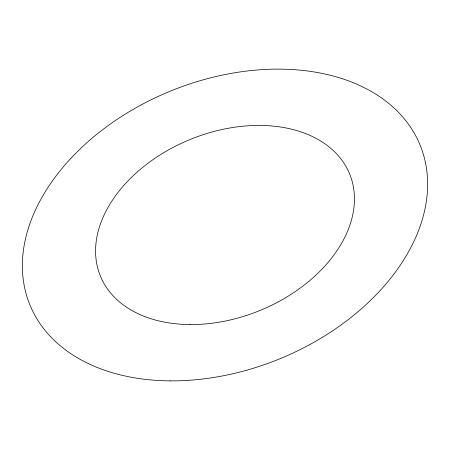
<?xml version="1.0" encoding="UTF-8"?>
<svg xmlns="http://www.w3.org/2000/svg" width="450" height="450" viewBox="0 0 450 450"><rect width="100%" height="100%" fill="white"/><g stroke="black" fill="none" stroke-linecap="round" stroke-linejoin="round"><path stroke-width="0.67" d="M170.235 380.863A210.825 144.591 -22.3 0 0 421.335 148.269A210.825 144.591 -22.3 0 0 83.43 145.862A210.825 144.591 -22.3 0 0 170.235 380.863M190.013 324.568A134.679 92.368 -22.3 0 0 350.421 175.984A134.679 92.368 -22.3 0 0 134.567 174.448A134.679 92.368 -22.3 0 0 190.013 324.568"/></g></svg>
